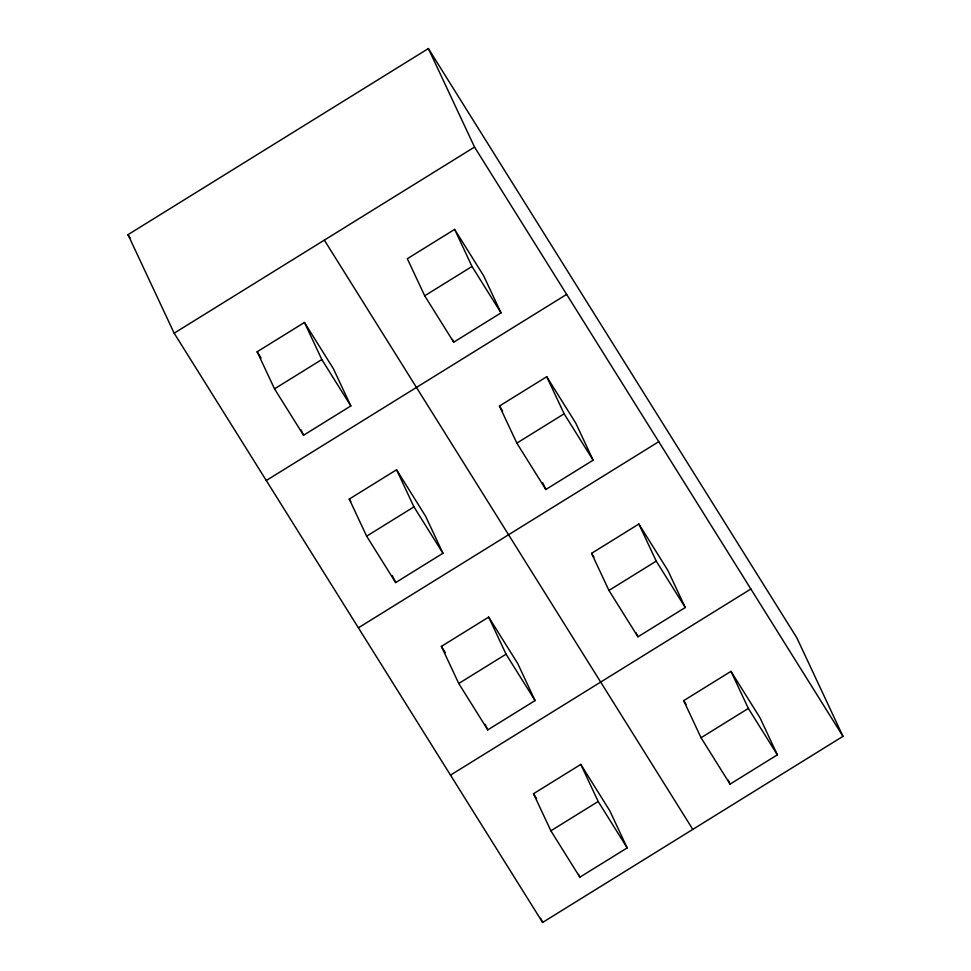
<?xml version="1.0" encoding="UTF-8"?>
<svg xmlns="http://www.w3.org/2000/svg" width="971" height="971" viewBox="0 0 971 971"><rect width="100%" height="100%" fill="white"/><g stroke="black" fill="none" stroke-linecap="round" stroke-linejoin="round"><path stroke-width="1.46" d="M128.014 234.666L428.381 48.55L796.839 637.813L842.986 736.334L542.619 922.45L174.161 333.187L128.014 234.666L130.417 238.514M174.161 333.187L474.528 147.058L428.381 48.55M257.157 351.769L304.457 322.457L333.466 368.859L350.847 405.939L303.547 435.251L274.526 388.849L257.157 351.769L261.078 358.032M454.634 229.399L407.335 258.711L424.703 295.791L453.724 342.193L501.024 312.88L483.643 275.8L454.634 229.399L472.003 266.479L501.024 312.88M274.526 388.849L321.826 359.549L304.457 322.457M424.703 295.791L472.003 266.479M266.285 480.499L566.639 294.383M349.269 499.082L396.569 469.77L425.577 516.171L442.958 553.264L395.658 582.576L366.637 536.174L349.269 499.082L350.834 501.594M499.446 406.024L546.746 376.712L575.767 423.113L593.135 460.193L545.836 489.505L516.827 443.116L499.446 406.024L502.59 411.036M366.637 536.174L413.937 506.862L396.569 469.77M516.827 443.116L564.127 413.804L546.746 376.712M358.396 627.812L658.751 441.696M441.38 646.395L488.68 617.095L517.701 663.484L535.07 700.577L487.77 729.889L458.761 683.487L441.38 646.395L445.301 652.67M591.57 553.336L638.869 524.024L667.878 570.426L685.247 607.518L637.947 636.83L608.938 590.429L591.57 553.336L593.912 557.099M458.761 683.487L506.061 654.175L488.68 617.095M608.938 590.429L656.238 561.117L638.869 524.024M450.508 775.137L750.862 589.009M533.504 793.72L580.804 764.408L609.812 810.809L627.181 847.889L579.881 877.201L550.873 830.8L533.504 793.72L536.635 798.732M683.681 700.661L730.981 671.349L759.99 717.739L777.358 754.831L730.058 784.143L701.05 737.742L683.681 700.661L686.036 704.424M550.873 830.8L598.172 801.488L580.804 764.408M701.05 737.742L748.35 708.429L730.981 671.349M474.528 147.058L842.986 736.334M564.127 413.804L593.135 460.193M656.238 561.117L685.247 607.518M748.35 708.429L777.358 754.831M324.35 240.128L692.796 829.392M321.826 359.549L350.847 405.939M413.937 506.862L442.958 553.264M506.061 654.175L535.07 700.577M598.172 801.488L627.181 847.889M728.129 780.016L730.058 784.143M636.017 632.704L637.947 636.83M542.619 482.636L545.836 489.505M452.437 339.449L453.724 342.193M578.595 874.458L579.881 877.201M485.197 724.39L487.77 729.889M392.442 575.706L395.658 582.576M540.701 918.348L542.619 922.45M300.961 429.765L303.547 435.251"/></g></svg>
